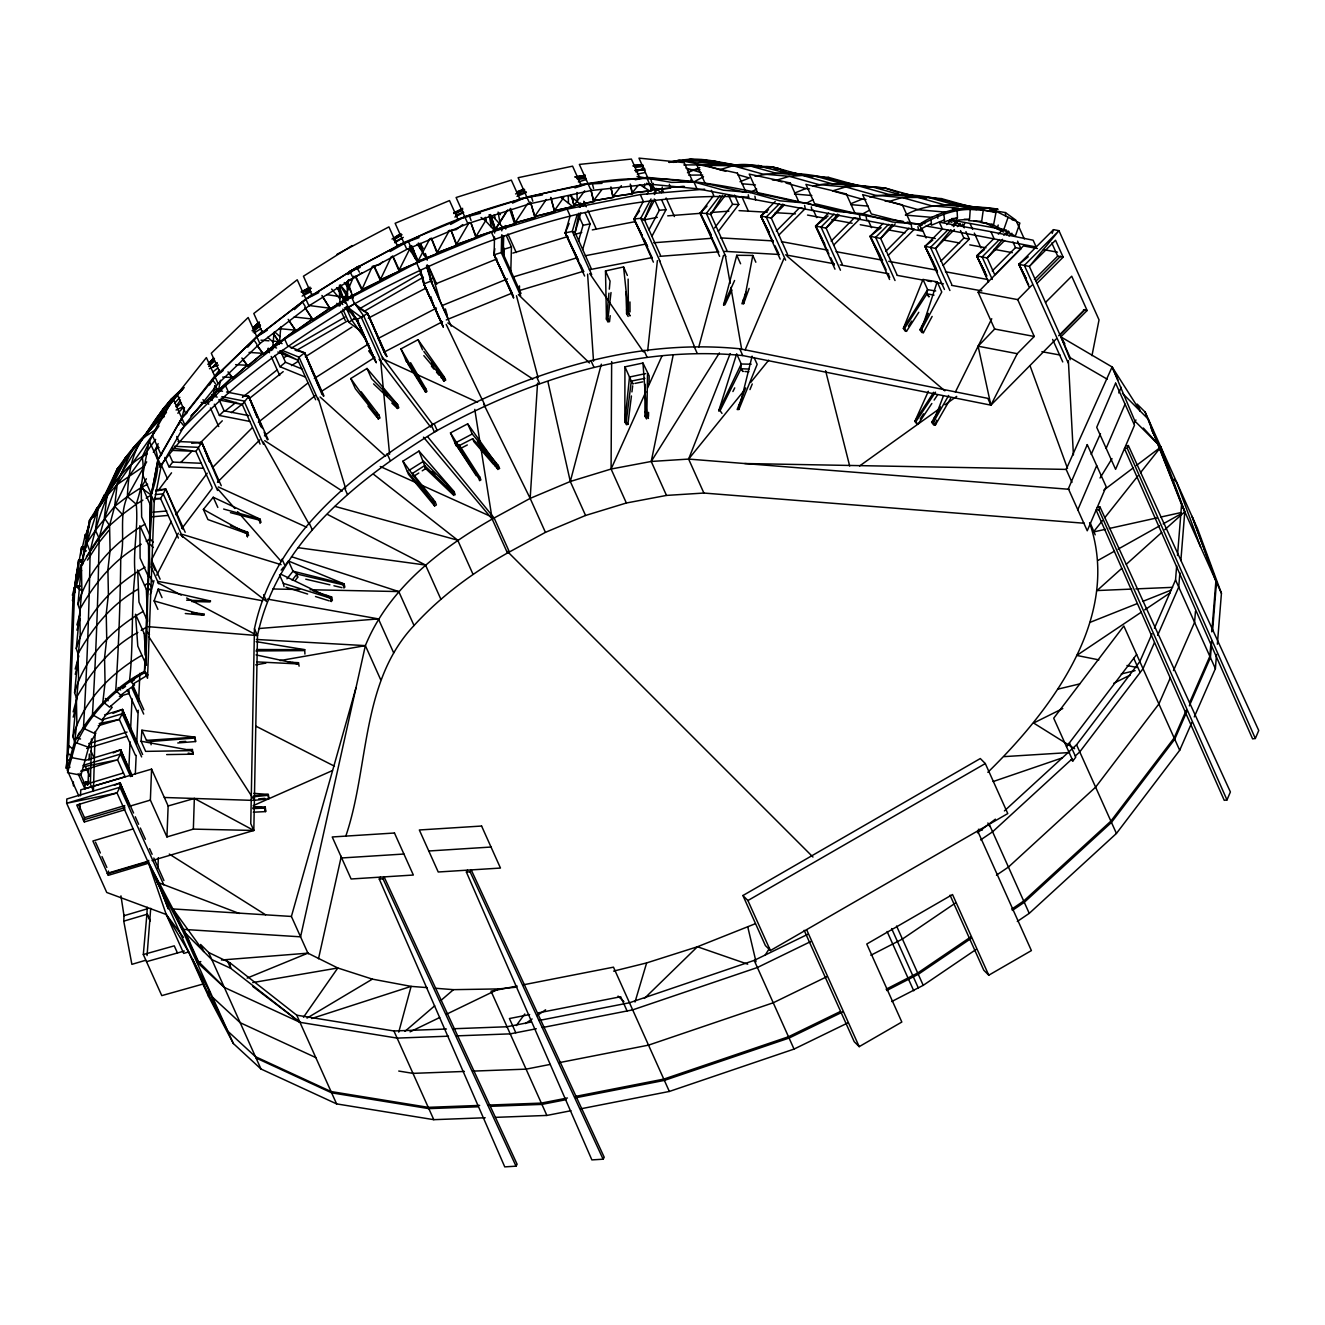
<?xml version="1.0" encoding="UTF-8"?>
<svg xmlns="http://www.w3.org/2000/svg" width="1325" height="1325" viewBox="0 0 1325 1325"><rect width="100%" height="100%" fill="white"/><g stroke="black" fill="none" stroke-linecap="round" stroke-linejoin="round"><path stroke-width="1.5" d="M649.051 384.018L649.184 375.919L642.973 363.033L624.936 366.843L624.837 421.963L626.46 424.712L627.884 424.315L631.429 395.976M1084.38 523.259L703.89 493.049L666.492 495.418L626.361 503.003L611.09 469.033L611.653 361.592M91.475 738.936L90.398 784.201L93.446 790.992L95.135 731.615M646.567 418.965L644.944 416.216L644.944 384.233M646.6 417.458L646.65 414.41L645.027 411.661L648.455 418.435L646.815 415.686L642.973 363.033M647.527 373.186L646.815 415.686L644.944 416.216M648.505 416.398L648.571 412.357M80.494 795.745L80.759 789.866L151.58 769.129L150.371 800.101L166.933 836.936L193.351 829.119L253.82 830.46L257.497 635.569C277.124 541.61 359.489 477.812 437.167 430.426L434.12 423.636C356.442 471.021 274.076 534.82 254.45 628.779L250.773 823.67L253.82 830.46L152.06 860.571M513.487 297.943L494.092 254.781L494.523 236.976M494.623 233.034L494.722 229.076M501.711 234.807L501.264 252.595L520.659 295.757M501.794 230.848L501.893 226.89M503.682 236.032L503.235 253.953L521.023 293.521M504.063 257.116L504.262 249.15L502.572 245.39M510.837 270.863L511.433 246.963L506.365 235.684M519.4 289.91L519.499 285.918M193.351 829.119L194.344 798.462L168.142 805.964L166.933 836.936M67.36 765.85L67.227 770.123L78.904 796.143M85.131 760.517L120.641 749.817L120.492 754.091L117.561 759.788L125.163 776.698L84.899 788.822L85.048 784.549L79.98 773.27M124.716 807.008L124.616 809.857L84.353 821.964L84.485 817.691L78.572 804.54M148.682 860.356L148.582 863.204L108.319 875.328L108.468 871.055M104.625 714.821L122.38 709.471L122.231 713.744L119.316 719.425L98.216 725.785M183.463 937.421L166.238 914.498L106.745 892.47L66.664 803.281L66.813 799.008L120.078 782.976L119.929 787.249L117.014 792.93L76.751 805.053L84.353 821.964M129.072 690.656L128.972 693.505L119.382 696.387M70.672 759.44L66.863 760.533L72.941 600.44L78.755 563.655M80.692 590.188L74.829 585.6L68.751 745.727L66.25 768.235L70.059 767.142M144.938 659.171L144.475 671.477L147.522 678.267L154.23 501.893L161.137 466.085L184.854 424.894L218.112 383.654L259.882 343.572L308.94 305.876L362.089 272.735M145.087 655.063L151.166 495.103L158.089 459.278L181.807 418.104L219.47 369.99M1089.581 522.746C1122.159 616.87 1051.553 709.935 987.837 772.326M79.864 809.426L80.129 803.563M87.963 784.731L88.709 768.351M89.073 760.169L89.355 754.024M128.856 768.368L130.065 741.718M130.529 731.483L132.02 698.673M145.7 960.261L131.887 964.352L123.755 921.157L124.037 915.012M135.332 773.767L136.177 755.316M136.723 743.01L138.214 710.217M138.578 702.018L139.887 673.315M147.241 907.261L146.959 913.323L150.172 920.444M147.058 955.557L150.719 908.337M157.923 868.405L158.321 857.673M485.198 1117.753L433.788 1119.675L336.6 1103.891L260.992 1069.01L233.366 1043.537L208.538 996.4L208.737 992.276M151.083 744.783L151.249 741.453L146.479 740.393L141.891 730.207L194.99 737.147L195.587 741.553L177.765 742.961M739.135 404.705L738.886 409.442L737.164 409.558L745.677 387.894M720.088 410.684L741.006 368.764L741.255 364.011L736.667 353.825L718.779 410.767L720.088 410.684L721.993 413.4M474.764 409.375L492.188 519.069L507.458 553.022L545.42 532.352L530.166 498.382L537.553 383.091M166.652 754.588L192.953 754.173L192.175 750.629L187.421 749.569L192.407 749.486L192.175 750.629L145.651 751.374L141.096 741.222L141.891 730.207M956.517 218.145L956.368 220.198L969.536 219.304L970.248 209.466L983.233 210.228L996.003 212.414L996.35 211.42L1019.886 223.113L1015.364 236.016L991.812 224.322M66.25 768.235L66.912 760.517M1154.439 628.199L1175.54 579.969L1176.683 565.709M1177.494 555.523L1181.585 504.61L1145.131 412.075L1137.115 404.075L1140.328 411.197L1112.106 366.959L1060.828 336.865M1179.879 572.831L1178.737 587.091L1157.636 635.321M1180.857 560.608L1184.782 511.732L1160.832 447.038L1143.326 428.008M1195.465 611.305L1194.587 622.352L1173.486 670.582M1210.984 642.062L1209.841 656.306L1189.568 702.697M1211.812 631.876L1215.903 580.963L1191.953 516.27M1211.746 641.317L1210.437 657.614L1189.337 705.861M1212.557 631.147L1216.483 582.271L1192.533 517.578M1194.289 716.891L1215.389 668.645L1216.532 654.401M1217.36 644.215L1221.435 593.302L1197.502 528.609L1145.131 412.075M272.553 349.933L274.01 332.476L273.53 333.486M279.343 344.368L280.801 326.911L280.32 327.921M158.155 443.66L155.522 449.142C160.838 464.181 155.837 480.495 151.166 495.103C153.402 518.274 147.754 541.064 149.99 564.218C145.916 599.861 148.549 635.834 144.475 671.477C114.348 687.112 90.696 712.171 74.68 741.884L76.867 722.804L76.37 697.795L74.597 692.66L80.212 634.625L79.715 609.599L77.943 604.465L81.388 565.51L89.537 520.278L102.936 498.912L119.863 475.841L143.001 437.946L182.784 388.589M74.68 741.884L72.925 736.75L78.539 678.715L78.042 653.705L76.27 648.571L81.885 590.536L81.388 565.51L86.804 543.084L98.116 507.856L104.41 494.606M479.65 1105.414L428.24 1107.336L331.068 1091.552L255.443 1056.671L227.817 1031.198L203.007 984.044L161.782 995.622L143.315 954.547L146.942 913.852L150.139 920.974M73.72 597.79L78.589 560.309L82.978 563.854M74.001 596.167L76.535 572.996L79.467 575.315M608.937 293.173L606.469 319.292L608.076 322.157M609.318 289.148L610.063 281.115L605.492 270.929L623.562 266.954L627.354 275.418M73.653 597.807L74.117 587.787M644.381 187.57L644.778 183.844M652.678 186.974L653.076 183.231M662.252 187.057L661.672 192.655L646.699 183.181M647.66 350.893L657.382 260.611M184.241 387.579C164.681 406.377 153.965 432.712 142.206 456.794C144.955 472.727 141.113 489.024 136.243 504.196C138.479 527.35 132.831 550.14 135.067 573.294C130.976 608.953 133.626 644.911 129.535 680.553M83.442 728.071C86.92 669.34 89.106 610.543 90.133 551.697C97.089 518.92 109.428 487.716 125.13 458.168C137.204 441.44 152.59 427.594 166.453 412.439M92.452 714.606C95.93 655.875 98.116 597.078 99.143 538.232C106.812 506.796 119.167 476.586 133.378 447.585C144.458 438.045 152.491 424.961 164.383 416.547M102.87 701.886L105.056 682.806L104.559 657.78L106.729 638.716L106.232 613.69L108.402 594.627L107.905 569.601L110.074 550.521L109.578 525.512L114.662 506.365L117.163 484.569L159.017 425.971M115.722 690.789C118.703 646.766 120.26 602.66 120.741 558.521C125.444 537.917 118.604 516.352 127.366 496.56C128.392 475.625 130.645 455.734 143.001 437.946L154.942 430.261M513.736 297.694L494.092 254.781L494.788 248.62M141.377 440.182L125.13 458.168L98.116 507.856L95.433 530.331L86.804 543.084L83.044 556.252M610.229 315.681L609.5 321.76L607.893 318.894L611.024 292.56M147.191 453.912C119.233 467.096 107.756 497.306 89.537 520.278L86.804 543.084L90.133 551.697L81.388 565.51M84.982 538.016L89.404 522.944M627.884 424.315L626.261 421.549L631.313 381.07L624.936 366.843M631.926 391.918L632.688 385.857M80.61 555.175L85.363 534.339L84.866 538.348M72.941 600.44L74.829 585.617M77.662 570.678L76.784 574.305L81.537 547.424L85.893 551.034M80.759 553.519L81.537 547.424M66.863 760.533L68.751 745.727L73.14 749.221M78.589 560.309L74.73 587.174L76.188 574.901M968.89 219.354L968.707 220.662L981.692 221.424L983.233 210.228M928.461 313.346L922.084 325.635L921.455 329.809L923.392 332.658L932.121 316.443M923.012 279.459L903.368 328.385L904.544 328.484L926.953 293.852L927.599 289.645L923.012 279.459L937.206 281.827L941.76 291.98L921.455 329.809L923.409 332.658L921.852 332.542L919.898 329.693L922.084 325.635M214.749 386.138L212.116 400.465L208.986 398.361M218.459 391.024L220.43 380.275M731.913 289.943L724.874 304.849L723.582 304.932L736.766 255.278L752.799 255.443L743.64 303.673L741.917 303.773L745.958 292.212M981.063 221.374L980.864 222.451L993.617 224.637L996.003 212.414M1091.966 355.663L1099.038 319.872L1058.957 230.683L1053.508 229.656L1018.875 264.337L1029.012 286.846M578.975 213.11L575.083 232.587L591.232 268.544M580.151 207.263L580.93 203.354M666.492 495.418L651.221 461.464L673.199 354.984M195.587 741.553L194.99 737.147L146.479 740.393M188.2 753.097L192.953 754.157L192.407 749.486M345.775 836.224C369.36 766.943 360.599 682.027 414.029 625.516C441.275 595.588 474.184 571.655 509.38 551.929L494.109 517.959C441.341 548.053 389.037 587.737 365.369 645.623L300.56 936.825L182.022 929.305L157.211 882.168M318.513 958.737L341.303 856.314M76.784 574.305L77.612 570.694M940.369 406.858L934.456 417.491L933.264 422.393L935.301 425.126L950.737 398.179M934.456 417.491L931.69 422.294L933.727 425.027L935.301 425.126L936.51 420.207M253.025 807.422L265.232 806.875L265.547 811.612L253.34 812.208M254.334 800.3L268.677 798.876L268.296 794.437L253.853 793.344M268.677 798.876L268.296 794.437L253.969 795.729M752.103 356.143L738.886 409.442L757.155 364.325L754.107 357.551M184.49 407.62L181.807 418.104L178.411 425.143M150.305 594.511L153.932 580.648M626.361 503.003L585.567 515.458L570.297 481.488L601.318 364.16M398.742 1032.125L411.114 986.38L427.246 987.622M698.722 347.15L723.516 255.344M72.345 595.223L75.972 582.089M76.486 580.201L80.61 565.195L81.653 565.378M72.395 600.49L74.978 591.099M76.9 624.936L79.997 613.674M76.933 630.203L80.03 618.941M75.21 669.042L78.838 655.892M75.26 674.293L77.33 666.79M73.157 711.873L77.297 696.867M73.206 717.14L76.303 705.877M68.006 765.502L75.243 739.234M89.222 745.163L80.958 775.191L67.542 772.657L75.807 742.613L88.146 747.134L95.864 733.122L94.87 732.758M77.943 604.465C87.765 570.114 114.497 541.958 145.038 524.153M76.27 648.571C86.274 613.541 113.784 585.12 145.021 567.249M74.597 692.66C84.601 657.631 112.112 629.209 143.348 611.338M72.925 736.75C82.928 701.72 110.439 673.299 141.676 655.428M308.195 953.801L291.401 916.453L355.961 687.874M86.97 532.667L90.961 518.655M85.463 538.348L89.471 524.336M584.623 276.031L565.228 232.869L570.148 215.909L567.083 209.118L491.426 232.173L416.613 262.996L345.196 300.576L348.243 307.367C469.414 239.378 607.347 190.187 747.913 197.143M577.187 214.468L572.284 231.444L591.679 274.606M579.373 206.932L580.466 203.172M580.797 212.878L575.083 232.587L572.284 231.444L565.228 232.869L583.364 272.006M578.478 241.067L583.05 225.3L578.826 215.892M582.685 249.514L590.105 223.875L585.037 212.596M340.773 284.991L339.034 290.871L336.6 287.624M348.458 279.89L346.736 285.769L344.301 282.523M635.006 1002.048L646.633 962.927L697.43 946.762L755.118 923.807M937.206 281.827L921.455 329.809L919.898 329.693M157.907 609.384L154.114 600.921L158.188 589.128L210.476 601.003L210.046 601.931L191.612 601.517M777.493 169.136L777.841 168.159L782.876 170.66M964.898 222.583L963.59 226.277L951.83 220.43M996.93 228.728L998.222 225.035M1003.588 230.169L1008.11 217.267M1052.149 233.465L1053.508 229.656M749.138 288.436L743.64 303.673L743.408 299.698M943.466 395.811L933.264 422.393L935.334 425.126M703.89 493.049L688.619 459.079L730.207 353.593M749.967 389.6L752.252 383.952M92.932 517.247L96.824 507.889M652.264 200.29L644.314 219.387L660.463 255.327M654.649 194.56L657.034 188.829M108.584 489.554L110.919 483.989M112.476 480.279L117.13 469.133L125.13 458.168L132.235 451.444M578.495 260.594L565.228 232.869L569.154 223.445M353.841 276.147L343.705 300.079L338.306 289.446M745.163 349.866L783.903 258.64M1077.805 509.777L1096.702 465.638M1106.16 448.33L1125.057 404.191M1098.856 509.661L1096.123 510.042L1224.25 800.333L1226.983 799.936L1098.856 509.661L1099.998 506.995L1097.266 507.376M1127.211 448.214L1124.478 448.595L1252.605 738.886L1255.338 738.489L1127.211 448.214L1128.353 445.548L1125.621 445.929M1226.983 799.936L1230.395 791.969L1099.998 506.995M1255.338 738.489L1258.75 730.522L1128.353 445.548M1152.005 633.764L1139.831 661.589L1076.562 744.783L1004.416 810.9M1154.39 642.741L1143.028 668.711L1079.759 751.888L1075.254 756.028M1170.24 678.003L1158.878 703.989L1095.609 787.166L1008.441 867.063L996.466 875.179M1186.322 710.117L1174.149 737.942L1110.88 821.119L1023.695 901.017L1011.737 909.149M1186.902 711.426L1174.728 739.251L1111.46 822.428L1024.291 902.325L1012.317 910.457M1017.285 921.488L1029.243 913.356L1116.428 833.458L1179.697 750.281L1191.871 722.456M423.487 437.151L492.188 519.069L530.166 498.382L570.297 481.488L611.09 469.033L645.871 391.786M647.561 388.026L661.97 355.994M928.345 391.289L914.896 421.317L916.933 424.05L918.109 424.116L931.839 403.496M1071.958 482.366L1066.145 469.398L1112.106 366.959L1117.936 379.927M1091.171 454.392L1100.479 433.656M1118.764 392.929L1121.265 387.331M372.457 266.159L361.791 289.86L355.729 277.322M723.582 304.932L734.58 280.502M102.936 498.912L117.13 469.133L122.297 463.336M391.372 256.57L380.192 280.022L374.379 267.352M288.436 662.169L298.489 662.682L297.893 663.908L257 661.904M304.916 654.07L304.733 649.681L256.139 641.631M718.779 410.767L741.255 364.011L751.192 364.209M955.391 392.018L991.762 318.712M732.907 391.538L734.729 387.877M409.64 249.166L398.875 270.548L392.531 255.957M1056.058 339.084L990.885 405.152L987.837 398.361L739.698 348.773C631.892 338.123 524.601 373.219 431.354 425.242L434.418 432.033C527.648 380.01 634.94 344.914 742.745 355.564L990.885 405.152L1017.252 353.692L1034.262 336.467L1017.699 299.616L978.115 292.196L1023.413 245.92L1037.425 248.504M151.58 559.763L171.322 521.404M156.748 575.183L178.362 533.163M429.929 238.633L417.822 261.489L411.744 246.781M653.391 262.135L633.996 218.956L643.337 201.35L640.29 194.56L567.083 209.118M647.08 194.295L648.952 190.767M651.006 198.965L640.72 218.343L660.115 261.505M653.805 193.682L656.604 188.398M654.683 199.843L644.314 219.387L640.72 218.343L633.996 218.956L652.314 258.077M648.968 229.821L659.337 210.278L654.268 198.998M651.917 236.297L666.044 209.665L661.821 200.257M105.685 494.606L111.018 484.619M146.694 461.845L127.366 496.56L114.662 506.365L95.433 530.331L99.143 538.232L90.133 551.697M155.853 489.985L165.791 489.14L160.59 498.515L178.378 538.066M86.473 556.632L98.381 537.917L108.816 525.197M87.483 560.144L98.431 543.184L108.849 530.464M77.744 735.789L79.682 732.294M76.833 742.812C91.028 712.154 116.004 688.056 145.584 672.222L147.953 674.938L133.013 684.015L130.662 681.298M449.49 230.318L436.968 252.86L431.188 238.036M150.901 428.058C158.222 414.212 167.894 401.442 179.72 391.123M948.683 395.446L933.264 422.393L931.69 422.294M469.199 222.468L456.297 244.661L451.494 231.593M516.021 1166.166L382.991 878.773L384.101 876.885L517.131 1164.278L516.021 1166.166L504.759 1166.878L379.248 879.022L380.358 877.133M603.123 1159.193L470.11 871.8L471.22 869.912L604.233 1157.305L603.123 1159.193L591.878 1159.905L466.367 872.032L467.477 870.144M92.916 517.363L103.946 500.204M146.379 478.772L141.063 487.633L127.366 496.56L136.243 504.196L142.885 500.154M485.96 220.116L475.774 236.927L471.22 223.776M1100.048 477.994L1112.006 458.649M1133.769 423.503L1135.939 419.992M722.622 195.305L710.747 214.435L726.895 250.392M908.47 326.198L911.633 321.13M611.09 469.033L651.221 461.464L719.409 352.914M494.54 230.434L507.044 210.609M765.105 955.259L769.51 948.236M79.715 609.599C94.555 583.132 114.298 559.117 141.212 544.244M78.042 653.705C92.634 627.851 111.648 604.134 137.866 589.343M76.37 697.795C91.193 671.311 110.952 647.296 137.85 632.423M507.856 209.847L495.351 229.656L490.449 214.518M98.116 507.856C115.639 485.712 122.496 455.899 144.094 437.184C157.261 423.47 163.439 403.86 179.007 392.531M935.698 290.987L927.599 289.645L903.368 328.385L905.306 331.25L906.482 331.333L918.805 312.286M933.661 392.283L914.896 421.317L918.109 424.116M920.246 418.932L923.558 413.814M527.747 203.421L514.994 222.865L510.953 209.549M916.088 421.383L935.516 392.167M934.125 400.067L937.553 394.9M144.375 435.842L156.748 417.657L159.861 414.99M175.927 406.725L180.432 400.117M209.499 385.012L215.064 376.863L262.582 330.935M546.314 199.479L534.654 216.571L530.878 203.189M642.112 235.585L633.996 218.956L639.528 210.957M153.319 452.305L158.155 446.028M144.475 435.975L163.803 408.199L168.358 404.34M303.491 1017.219L337.809 967.995L372.375 979.125L411.114 986.38L311.657 1018.528M563.771 197.392L554.314 210.791L550.803 197.342M161.633 454.309L158.089 459.278L161.137 466.085M210.675 362.619L212.994 359.456L209.052 363.895L212.994 359.456M584.706 190.8L573.94 205.524L572.069 197.806M516.286 1025.583L524.799 1013.989M158.222 490.482L171.538 472.826M175.877 514.779L207.213 473.24M181.989 528.377L212.116 488.428M601.914 189.608L593.467 200.787L590.884 189.177M719.608 256.371L700.196 213.209L713.728 195.454L711.442 190.369M719.906 195.669L706.391 213.424L700.196 213.209L718.697 252.313M725.173 195.487L710.747 214.435L706.391 213.424L725.785 256.586M714.572 227.983L732.609 204.298L738.787 204.514L734.563 195.123M718.349 231.345L738.787 204.514M1066.509 746.671L1136.635 654.484M1070.882 760.037L1072.902 760.914L1075.784 757.122L1069.391 742.878M159.364 467.228C210.377 398.245 281.596 347.349 354.553 303.74L367.588 313.329L386.999 356.508M292.196 580.184L296.933 574.023L343.258 584.855L344.136 583.944L288.436 561.005L286.018 564.053M295.293 580.383L297.661 577.303L296.933 574.023L293.024 571.191L288.436 561.005M155.638 439.387L129.8 475.128L114.662 506.365L122.43 514.431L136.243 504.196M164.797 457.456L169.02 466.847L172.714 462.077L201.135 463.27M221.258 485.712L201.864 442.533L195.918 451.378L212.083 487.335M128.508 454.939L145.187 436.223M621.375 185.682L612.879 196.58L610.908 186.891M1102.334 520.758L1093.44 531.971L1105.348 529.338M1104.884 517.562L1137.943 475.89M1140.494 472.677L1160.832 447.038L1134.929 421.135L1112.106 366.959M281.182 570.148L283.6 567.1M286.962 578.793L293.024 571.191L344.136 583.944L344.881 587.207M638.236 185.351L632.141 192.937L630.7 185.152M166.718 406.477L169.153 403.446M651.221 461.464L688.619 459.079L744.153 390.494M750.612 382.511L768.699 360.185M247.444 536.724L246.566 533.445L207.926 519.566L203.371 509.413L213.259 497.256L260.114 519.152L260.992 522.447M99.143 538.232L109.578 525.512L122.43 514.431M653.639 186.891L651.204 189.839L650.227 183.993M782.86 204.083L771.283 218.078L760.782 215.958L775.208 201.499M837.665 214.153L826.088 228.148L815.587 226.012L828.572 213.01M892.238 224.438L880.661 238.434L870.161 236.314L883.146 223.312M950.986 229.772L935.549 248.421L925.049 246.301L942.357 228.96L1036.2 246.997L1033.136 240.206L990.951 231.709L939.309 222.169L942.373 228.96L926.109 225.995M953.553 226.658L957.412 221.987M1002.628 239.312L987.191 257.977L976.691 255.841L993.998 238.5L990.951 231.709M1006.487 234.641L1009.054 231.527M208.24 364.325L213.623 358.114M247.692 347.167L256.835 336.782L312.418 294.133M208.24 364.077L213.623 357.982M209.267 364.69L214.484 358.793M216.869 362.537L212.878 367.075L209.499 368.731M174.486 403.38L179.836 397.334M208.439 364.607L213.921 358.727M190.982 416.083L203.901 402.369L191.38 415.603M230.434 525.76L247.725 532.219L246.566 533.445L247.427 536.724M260.114 523.358L259.236 520.079L260.114 519.152L223.61 509.048M176.805 407.206L181.045 402.734M331.664 596.979L330.505 598.204L331.233 601.484L332.409 600.242L331.664 596.979L313.048 590.917M711.243 235.353L700.196 213.209L707.086 206.038M990.885 405.152L978.115 346.206L994.661 329.031L1034.262 336.467M177.815 413.234L183.512 407.338M1036.133 280.933L1060.58 256.189M1017.699 299.616L1031.86 285.256M1058.675 335.738L1084.562 309.537M1060.331 334.745L1084.778 310.017M187.338 412.522L181.807 418.104L161.087 454.74L152.425 435.461L173.144 398.825L184.854 424.894M180.796 462.408L192.241 450.931M199.396 443.759L222.285 420.82M212.812 467.261L252.23 427.743M217.449 482.3L259.799 439.867M779.216 203.984L766.231 217.002L785.626 260.164M784.367 204.978L771.283 218.078L787.431 254.036M776.334 231.047L799.588 207.743L803.232 208.439M778.885 235.005L805.053 208.787M834.021 214.054L821.036 227.055L840.447 270.217M839.172 215.048L826.088 228.148L842.236 264.106M831.139 241.117L854.393 217.813L859.859 218.84L833.69 245.059M888.611 224.339L875.626 237.357L895.021 280.519M895.203 223.875L880.661 238.434L896.826 274.391M885.713 251.402L908.983 228.099M888.263 255.361L914.432 229.142L910.805 228.447M946.696 224.621L951.019 220.281M947.822 230.003L930.514 247.344L949.909 290.506M952.145 225.664L956.484 221.325M954.447 229.49L935.549 248.421L951.714 284.378M957.362 226.575L960.261 223.66M940.601 261.389L963.871 238.086L969.32 239.129L943.152 265.348M998.338 234.161L1002.661 229.838M999.464 239.543L982.14 256.884L992.276 279.409M1003.787 235.204L1008.11 230.865M1004.632 240.504L987.191 257.977L994.793 274.888L1020.962 248.669L1017.583 241.15M1009.004 236.132L1011.903 233.217M992.243 270.929L1015.513 247.626L1020.962 248.669M1034.428 279.426L1057.698 256.123L1063.147 257.166L1036.978 283.368M1045.541 302.415L1071.71 276.196L1087.129 310.514L1060.961 336.732L1070.153 359.704M204.149 403.413L217.78 389.815L215.246 386.784M204.58 402.933L217.78 389.815M213.689 389.732L218.691 389.616L205.027 403.197L201.085 402.419M180.349 430.459L225.515 385.608L284.676 339.117L351.489 296.949L354.553 303.74M214.335 404.191L219.403 415.47L224.091 410.8L248.852 415.669M268.13 439.519L248.719 396.357L242.276 404.539L260.064 444.107M218.691 389.616L205.458 402.717L202.94 399.67M644.447 998.404L697.43 946.762L747.714 964.169M253.588 328.6L259.468 322.919M217.946 390.892L232.239 377.443L228.546 372.822M208.704 366.495L214.667 360.93M174.022 397.417L182.618 389.401M977.419 832.796L995.406 819.165M1072.24 758.778L992.591 831.802L980.616 839.918M294.382 309.603L305.893 299.069L357.319 267.004M260.263 324.94L253.539 327.54L259.336 322.257M253.108 327.706L259.12 322.257M253.025 327.805L258.938 322.472M1121.695 568.425L1097.083 590.553L1131.782 589.078M1126.316 564.284L1161.71 532.468M1164.774 529.718L1184.782 511.732L1164.344 460.322M232.339 378.536L247.295 365.269L242.442 359.025M382.61 261.952L379.612 264.602L373.65 265.994M217.35 363.166L212.878 367.075L218.393 365.087M253.075 331.995L260.478 325.569M89.537 520.278L93.711 516.667M404.953 1031.363L434.699 1005.808M440.96 1000.425L453.481 989.659L498.862 988.914L516.783 987.125M247.295 366.396L262.863 353.328L256.951 345.394M780.177 259.12L760.782 215.958L768.583 209.681M834.982 269.19L815.587 226.012L828.075 215.975M889.572 279.476L870.161 236.314L881.092 227.519M944.443 289.463L925.049 246.301L932.85 240.024M988.5 282.126L976.691 255.841L984.492 249.564M1028.664 284.825L1018.875 264.337L1028.25 256.802M213.093 371.762L217.714 368.052M262.781 354.471L278.962 341.618L273.165 333.585M274.921 355.431L279.989 366.71L285.538 362.288L301.934 368.979M323.979 395.96L304.584 352.798L299.019 357.203L297.877 360.201L315.648 399.752M231.428 412.671L242.757 403.694M249.232 398.577L283.202 371.646M258.325 422.294L307.731 383.157M264.437 435.875L315.433 395.463M225.018 411.098L236.082 402.353M242.409 397.351L277.173 369.857M253.539 327.54L258.309 323.797M223.08 370.569L215.064 376.863L185.815 413.599L177.153 394.32L206.385 357.584L218.112 383.654M462.756 224.587L456.214 229.622L448.347 230.865M1103.808 490.118L1133.14 467.957M1136.403 465.506L1160.832 447.038M278.797 342.794L295.525 330.19L289.877 322.041M347.928 274.49L357.551 267.269M122.546 688.602L125.544 686.383M131.523 681.944L134.521 679.742L133.278 678.566M859.577 465.986L938.282 409.574M944.99 404.771L956.716 396.374M295.276 331.382L312.534 319.06L304.849 307.483M176.192 395.678L171.107 399.14L144.094 437.184L163.803 408.199L167.033 406.046M525.379 1023.562L532.12 1018.975M537.172 1015.546L545.602 1009.816M955.424 903.054L902.424 939.044L870.856 955.259M970.695 937.007L917.695 972.997L886.11 989.228M971.275 938.315L918.275 974.306L886.69 990.537M891.659 1001.567L923.227 985.336L976.243 949.346M312.203 320.269L329.958 308.228L322.488 296.502M393.956 238.334L400.763 233.747M1141.338 612.15L1076.761 655.444L1098.839 659.867M1144.734 609.864L1170.24 592.772M303.392 294.481L310.033 290.109M390.179 251.518C450.55 216.074 519.731 197.359 588.018 183.695C694.416 163.19 798.478 209.317 903.103 221.292M252.048 330.72L260.296 325.37M394.883 242.806L403.297 237.374M412.555 473.389L424.629 465.605L418.998 451.063L402.883 461.216L408.514 474.367L434.6 505.902L436.389 504.941L435.296 501.96L412.555 473.389L413.615 476.371L418.783 473.042M422.228 470.822L425.673 468.586L453.895 495.467L452.802 492.486L424.629 465.605L425.673 468.586L424.629 465.605M329.544 309.454L347.779 297.744L341.552 287.575M342.827 309.106L348.74 322.257L355.001 318.232L358.297 320.65M346.653 306.555L361.344 317.354L367.588 313.329L386.602 356.558M254.201 332.989L260.992 328.666M291.5 365.601L298.423 361.195M305.33 356.789L352.003 327.06M314.323 378.453L368.814 343.738M322.124 390.958L374.909 357.319M393.475 240.107L401.806 234.823M352.086 245.589L303.442 276.213L312.104 295.492L359.025 265.961M143.398 466.599L117.163 484.569L106.928 495.798L104.344 517.942L109.578 525.512M409.061 470.358L423.586 461.249L454.144 491.774L455.22 494.755M392.001 239.063L400.68 233.631M267.368 330.207L256.835 336.782L219.95 372.54L211.288 353.262L248.173 317.503L259.882 343.572M361.162 391.786L378.867 414.924L380.01 417.971L378.254 418.932L377.095 415.868L355.332 388.672L350.777 378.519L367.008 368.466L397.666 404.688L398.808 407.752L397.483 408.464L391.803 403.082M479.733 476.95L478.457 477.745L479.633 480.677L480.909 479.882L479.733 476.95L459.576 445.432L455.055 443.097L450.483 432.894L467.675 423.834L499.525 468.437L497.803 469.497L496.627 466.566L472.677 438.691L459.576 445.432L460.752 448.363L459.576 445.432M496.627 466.566L498.332 465.522L472.247 433.987L467.675 423.834M425.706 388.473L424.414 389.252L425.656 392.25L426.948 391.471L425.706 388.473L410.568 362.686M423.851 351.473L445.598 380.06L443.875 381.12L442.633 378.122L444.339 377.078L418.021 339.713L400.928 348.889L406.758 362.073L405.5 359.075L424.414 389.252L400.928 348.889M146.197 498.134L151.166 495.103L154.23 501.893M146.181 541.213L149.493 539.192M144.508 585.302L147.82 583.298M141.179 630.418L146.147 627.388M132.964 678.748L144.657 671.659M117.13 469.133L120.376 467.162M307.019 1018.097L372.375 979.125M301.918 292.146L308.609 288.171M635.851 171.952L644.033 167.944M291.185 348.193L344.898 317.205M359.224 308.94L420.091 273.811L422.311 276.031M283.782 357.717L287.359 355.663M296.303 350.496L348.227 320.534M364.342 311.243L423.42 277.14M742.911 895.534L980.301 758.546L985.303 763.548L1007.778 813.567L770.388 950.555L765.386 945.553L742.911 895.534L747.896 900.536L770.388 950.555M747.896 900.536L985.303 763.548M804.159 930.316L854.194 1041.649L859.196 1046.651L901.828 1022.039L866.765 944.029L952.526 894.541L988.765 975.2L1031.397 950.588L977.635 830.957M456.197 212.629L459.659 210.658M394.469 238.831L401.674 234.773M1098.276 560.26L1114.491 551.167M1118.101 549.13L1159.557 525.892M1163.151 523.872L1181.188 513.752M576.69 178.56L584.888 174.999M378.867 414.924L377.095 415.868L378.238 418.932M373.584 383.886L396.324 405.417L397.666 404.688L371.58 378.652L367.008 368.466M637.043 176.44L671.477 182.386L693.886 181.939L703.525 176.722M690.656 180.001L693.886 181.939L723.417 190.204L750.248 192.539L756.691 189.061M750.248 192.539L779.779 200.804L806.627 203.139L813.053 199.661M806.627 203.139L836.141 211.404L862.989 213.739L869.415 210.261M987.688 211.205L997.791 209.218C970.612 204.083 942.572 209.102 919.351 224.339L892.503 222.004L862.989 213.739M919.153 224.902L924.817 221.838M919.533 225.681C935.069 217.002 952.112 209.3 970.248 209.466M435.296 501.96L433.54 502.904L407.454 471.369M452.802 492.486L454.144 491.774L418.998 451.063M450.566 224.422L464.777 216.787L520.013 199.396L511.334 180.117L456.098 197.508L467.824 223.594L529.851 203.768L591.082 190.502L649.664 184.175L696.95 188.73L922.399 231.13L919.351 224.339L907.161 222.053M348.757 280.353L406.841 249.365L467.824 223.594M472.247 433.987L455.055 443.097L476.288 475.725M337.03 254.284L388.921 226.89L397.583 246.168L349.287 271.675L403.794 242.574L458.168 219.851L449.506 200.572L395.132 223.296L406.841 249.365M301.073 291.931L310.133 287.144M454.873 217.068L463.651 212.464M147.638 484.205L141.063 487.633L151.166 495.103M368.3 318.166L426.368 287.889M377.84 338.637L436.472 308.062M383.935 352.218L442.583 321.644M302.564 292.808L311.325 288.27M394.535 241.912L401.541 238.285M455.436 213.64L462.773 209.847M363.447 289.893L343.705 300.079L362.735 290.225L355.531 276.08M346.67 308.841L351.738 320.12L355.133 318.364M383.107 359.158L363.712 315.996L356.922 319.491L357.253 321.528L373.418 357.485L368.648 350.81M462.408 447.502L467.328 444.968M453.63 212.928L462.657 208.34M302.133 296.121L311.11 291.55M318.778 292.659L305.893 299.069L262.466 332.774L253.804 313.495L297.231 279.79L308.94 305.876M1062.783 708.544L1033.599 723.019L1074.625 748.691M1113.845 683.203L1130.258 675.054M381.815 280.105L361.791 289.86L381.103 280.403L374.147 266.126M687.443 172.78L699.749 167.513M539.142 1020.465L629.474 1002.76L754.19 960.393L807.604 934.39M810.801 941.512L757.387 967.515L632.671 1009.882L542.339 1027.571M826.651 976.79L773.237 1002.777L648.521 1045.143L559.465 1062.6M840.067 1011.637L788.491 1036.746L663.792 1079.113L575.464 1096.421M842.501 1012.052L789.087 1038.055L664.372 1080.405L576.044 1097.713M581.013 1108.76L669.34 1091.452L794.039 1049.085L847.453 1023.082M410.071 1031.844L439.668 1017.534M447.072 1013.956L498.862 988.914M176.093 410.021L183.181 406.692M210.079 991.912L207.727 993.021L192.456 959.052M156.748 417.657L160.491 415.901M400.448 270.697L380.192 280.022L399.736 270.979L393.078 256.57M453.73 213.54L461.001 210.211M396.523 245.887L419.114 237.622M155.522 449.142L159.116 447.535M253.174 805.666L332.459 770.57M419.346 261.688L398.875 270.548L418.617 261.969L411.446 245.605L413.913 250.806M512.46 203.106L526.803 196.978L581.244 185.434L572.582 166.155L518.125 177.699L529.851 203.768M351.142 271.244L360.234 267.402M545.42 532.352L585.567 515.458M516.998 196.382L526.389 192.456M112.989 713.347L122.38 709.471L142.62 754.505M113.122 752.915L120.641 749.817L132.45 776.102M114.447 785.294L120.078 782.976L133.577 813.003M455.866 215.23L463.386 212.149M515.574 193.947L524.816 190.171M247.129 978.098L307.897 953.155L337.809 967.995L252.711 982.587M438.443 253.108L417.822 261.489L437.714 253.373L431.619 238.699M429.797 279.658L433.341 278.217L427.428 265.066M435.826 283.832L496.908 258.922M442.037 305.595L507.442 278.913M446.277 319.938L511.682 293.272M740.013 181.74L749.354 177.964L737.561 174.652M794.503 193.102L805.733 188.564L809.558 188.895M850.865 203.702L862.095 199.164L865.921 199.495M516.568 191.943L523.839 189.044M1089.879 622.435L1137.132 603.637M1142.812 601.368L1171.168 590.089M673.564 162.428C693.836 155.157 716.129 161.849 736.567 165.112M457.721 244.959L436.968 252.86L456.993 245.208L451.179 230.434M477.132 237.274L456.297 244.661L476.404 237.506L470.888 222.617M516.816 192.158L524.435 189.508M457.456 219.337L480.462 213.242M993.137 781.551L1062.435 757.834M496.643 230.053L475.774 236.927L495.931 230.268L490.697 215.279M574.918 187.902L588.018 183.695L640.058 178.362L631.379 159.083L579.356 164.416L591.082 190.502M578.379 181.972L586.213 179.521M515.425 224.074L496.444 229.854L514.713 224.256L509.744 209.184M504.262 249.15L511.433 246.963M513.355 296.038L494.092 254.781L501.264 252.595L503.235 253.953L502.572 235.403M577.567 179.024L585.236 176.705M516.237 223.329L495.351 229.656L515.508 223.511L510.572 208.423M512.825 253.108L567.994 236.513M573.907 234.74L581.774 232.372M513.206 276.991L577.336 257.696M519.301 290.572L583.447 271.277M102.505 719.674L122.231 713.744L141.626 756.906M88.709 743.623L127.051 732.079M86.638 748.459L126.918 736.352M83.011 765.37L120.492 754.091L130.612 776.616M81.14 770.753L117.561 759.788L83.326 766.811M85.048 784.549L123.391 773.005M84.485 817.691L124.749 805.583M133.163 828.887L92.899 841.011L108.319 875.328M669.059 162.147L679.079 160.308L705.529 165.426L719.839 169.683L733.056 165.741L746.223 164.847L775.738 173.128L828.705 177.418L858.219 185.682C843.346 184.688 827.794 181.624 813.268 186.312M755.018 176.275C784.682 169.964 817.326 173.972 845.93 183.314M772.376 179.952L776.202 180.283L789.418 176.341L802.586 175.447L832.1 183.728L885.067 188.017L914.581 196.282L941.429 198.618L970.943 206.882L976.293 209.632M869.631 196.912C898.847 191.926 930.597 195.106 958.654 204.514M885.1 201.152L888.942 201.499L902.143 197.541L928.312 197.408L957.843 205.69L970.943 206.882M518.207 194.212L526.108 191.86M83.227 819.993L123.954 807.919M107.192 873.357L147.936 861.267M107.408 873.821L146.214 862.31M147.688 908.702L124.003 915.724L120.956 895.866M123.755 921.157L147.439 914.134M129.618 806.229L150.371 800.101M80.924 771.514L88.593 769.278M83.078 783.075L88.891 781.386M684.594 160.789L690.308 159.166L732.858 164.962M626.261 421.549L624.837 421.963L629.507 377.029L645.54 373.617M607.893 318.894L606.469 319.292L605.492 270.929M628.166 316.476L626.559 313.611L628.447 313.081L628.133 279.095M143.315 954.547L174.254 945.851L177.467 952.973M146.512 961.668L184.308 951.052M535.83 217.085L514.994 222.865L535.118 217.25L530.464 202.079M555.44 211.354L534.654 216.571L554.711 211.487L550.902 198.154M613.608 971.109L646.633 962.927M1057.913 689.132L1079.676 683.915M1121.265 673.945L1135.111 670.616M519.152 198.717L542.405 194.957M574.984 206.137L554.314 210.791L574.272 206.253L571.224 194.775M585.021 175.248L577.187 176.904M1109.323 528.46L1156.99 517.893M1160.948 517.015L1180.807 512.609M669.125 162.478L679.079 160.308L733.056 165.741L762.571 174.006L789.418 176.341L818.933 184.622L845.781 186.941L858.948 186.047L888.479 194.328L915.327 196.647L944.841 204.928L971.689 207.247M635.222 179.786L646.617 177.384L649.664 184.175M99.176 723.566L119.316 719.425L135.465 755.382M583.05 225.3L590.105 223.875M768.301 167.629L772.326 166.817L801.857 175.082C778.139 174.105 756.128 160.474 731.913 165.642M637.325 174.105L645.258 172.515M594.445 201.45L573.94 205.524L593.749 201.549L590.9 190.022M631.313 381.07L632.969 383.819L631.313 381.07L644.927 378.354M634.907 383.422L642.691 381.865M824.663 178.212L828.705 177.418M881.026 188.812L885.067 188.017L898.466 192.605M937.388 199.413L941.429 198.618M517.131 986.048L491.028 991.15L546.877 1115.435L570.976 1110.714M523.143 984.856L613.475 967.167L669.34 1091.452M529.636 1014.569L509.413 1018.544L515.806 1032.771M537.735 1012.996L620.696 996.731L627.089 1010.975M531.11 1022.039L507.028 1026.759L453.564 1028.747M536.327 1028.763L510.224 1033.864L456.761 1035.868M550.157 1064.422L526.075 1069.142L472.611 1071.13M567.431 1097.994L541.329 1103.096L487.865 1105.1M566.007 1099.684L541.925 1104.404L490.515 1106.325M155.737 491.095L165.791 489.14L185.185 532.302M592.292 229.904L634.973 221.673M643.089 220.099L657.316 217.35M585.253 255.742L645.673 244.082M589.343 269.72L651.767 257.663M644.861 168.971L635.155 170.66M672.785 162.246L676.678 161.567M680.57 160.872C702.283 157.128 723.947 168.623 746.223 164.847L683.816 164.913M255.692 664.868L265.845 663.096M280.072 660.595L365.369 645.623L380.623 679.576M613.79 197.293L593.467 200.787L613.094 197.375L610.908 187.736M577.783 179.521L585.882 178.163M632.969 193.682L612.879 196.58L632.29 193.748L630.269 184.076M574.868 176.987L582.967 175.91M575.249 176.887L583.149 175.877M651.966 190.634L632.141 192.937L651.287 190.668L650.178 184.854M634.791 167.447L642.907 166.519M82.647 559.597L78.655 560.044L82.995 563.672M85.347 546.761L81.62 547.159L85.943 550.852M679.46 161.087L685.058 160.507M253.721 796.756L268.081 795.315M659.337 210.278L666.044 209.665M580.234 184.407L602.03 183.38M258.657 798.909L264.801 798.362M670.715 188.133L651.204 189.839L670.053 188.15L669.39 184.274M155.24 494.573L163.207 493.894L182.602 537.056M154.661 499.012L160.59 498.515L154.445 498.448M152.988 512.179L166.834 511.003M152.375 516.767L168.192 515.425M640.29 194.56L704.635 189.177M258.723 628.547L378.403 618.891L393.674 652.861M151.249 741.453L194.808 738.025M200.82 961.635L196.713 961.967L224.339 987.44L299.947 1022.32L397.119 1038.104L448.529 1036.183M221.424 960.012L307.897 953.155M667.717 215.843L702.366 213.176M710.531 212.547L728.882 211.139M653.738 242.757L712.419 238.235M659.833 256.338L718.531 251.833M191.661 443.262L201.864 442.533L218.791 482.366M738.572 167.082L751.739 166.188L768.384 167.579M952.294 208.787L976.575 208.77L989.328 210.973L989.676 209.979L994.727 212.48M951.483 218.642L956.849 218.277M179.604 741.752L185.666 741.354M428.77 850.998L491.028 847.039M341.668 857.971L403.91 854.029M466.367 872.032L470.11 871.8M379.248 879.022L382.991 878.773M1004.168 756.625L1069.54 752.534M684.445 186.444L670.036 187.305L683.452 186.527M252.744 808.631L264.95 808.035L265.563 811.596L265.232 806.875M633.102 165.807L643.122 165.36M1135.873 588.896L1172.608 587.339M291.401 916.453L172.879 908.933L203.818 951.598L200.622 944.477L208.621 952.476L229.755 962.662L296.75 1015.198L393.923 1030.983L446.442 1029.012M464.379 1071.445L412.969 1073.366L398.742 1071.047M478.176 1106.789L428.82 1108.628L331.648 1092.843L256.04 1057.979M495.467 1117.356L546.877 1115.435M634.443 165.277L642.691 165.062M643.271 165.824L633.234 166.072L643.354 166.122M634.99 170.18L645.109 170.097M687.824 169.699L699.931 169.633M748.012 165.757L772.326 166.817L785.742 171.405M634.427 165.476L642.642 165.393M688.619 175.132L702.714 175.016M255.924 650.956L304.303 650.608M256.57 649.515L304.733 649.681M705.529 165.426L733.056 165.741M744.733 463.535L1066.145 469.398M272.867 588.979L299.698 589.526M310.017 589.741L398.775 591.563L414.029 625.516M747.052 165.31L759.225 165.608M748.476 166.089L754.438 166.271M766.363 166.635L772.326 166.817M164.333 797.484L252.379 800.366M186.626 600.159L210.476 601.003M742.928 371.48L741.006 368.764L748.956 369.046M744.932 371.547L748.907 371.696M222.666 377.095L232.239 377.443L218.393 390.411L214.716 385.774M178.047 441.54L201.864 442.533L209.532 461.713M174.337 446.326L198.154 447.32L217.548 490.482M171.554 450.368L195.918 451.378L172.233 448.132M169.02 466.847L203.52 468.288M235.618 364.673L247.295 365.269L232.803 378.072L227.999 371.812M739.052 210.625L767.225 212.232M775.274 212.696L795.414 213.855M720.518 237.887L773.32 240.918M724.593 251.352L779.415 254.499M256.388 639.462L365.369 645.623M964.103 219.337L968.227 219.569M249.05 352.417L262.863 353.328L247.792 365.932L241.912 357.982M242.674 395.893L248.719 396.357L262.532 428.488M435.329 988.251L453.481 989.659M688.619 459.079L1069.225 489.306M260.975 340.161L268.958 340.807M272.967 341.138L278.962 341.618L263.311 354.007L257.563 345.957M148.201 626.675L257.497 635.569L254.45 628.779M885.067 188.017L845.102 184.49L815.587 176.208M742.017 183.761L755.432 184.92M997.791 209.218C967.068 206.866 933.926 198.982 905.356 215.064L932.204 217.399M794.553 194.03L811.811 195.52M958.505 208.141L931.657 205.822L902.143 197.541L875.295 195.222L845.781 186.941L832.58 190.883L862.095 199.164M945.305 212.099L918.457 209.764L888.942 201.499M850.915 204.63L868.173 206.12M191.628 612.746L204.315 614.005L203.735 615.214L185.301 613.525M914.581 196.282L901.464 195.09L871.949 186.808M279.36 328.617L295.525 330.19L279.327 342.33L273.745 334.182M294.183 316.973L312.534 319.06L295.839 330.935L288.204 319.358M254.698 806.809L264.95 808.035L259.12 807.173M308.973 305.495L329.958 308.228L312.783 319.822L305.379 308.096M298.34 547.722L425.524 565.046L440.778 598.999M326.662 294.614L347.779 297.744L330.157 309.023L321.925 295.458M734.679 164.929L701.488 159.679L728.8 164.863M1011.919 219.635L1015.96 220.215L1005.427 212.58L991.382 210.244M1006.42 230.086L949.76 219.735M758.066 165.509L761.726 166.138M767.192 167.066L770.835 167.695L771.183 166.702L776.218 169.219M974.206 221.01L986.959 223.196M978.38 829.301L982.438 830.013M267.319 599.082L378.403 618.891M917.977 224.521L922.034 225.267M926.953 293.852L928.924 296.701L926.953 293.852L934.026 295.127M1043.438 249.597L1057.449 252.181M807.521 215.064L825.773 218.41M831.852 219.536L852.141 223.246M860.256 224.737L880.529 228.463M888.644 229.954L904.876 232.935M917.049 235.171L935.301 238.517M943.4 240.007L959.631 242.988M969.767 244.86L985.999 247.825M994.114 249.315L1012.366 252.678M781.435 241.63L827.993 250.177M836.092 251.667L882.665 260.23M888.727 261.34L937.322 270.267M945.421 271.741L987.937 279.558M785.51 254.847L834.104 263.774M840.166 264.884L888.76 273.811M896.859 275.302L923.177 280.122M927.235 280.867L931.276 281.612M935.334 282.357L943.433 283.848M951.532 285.339L981.891 290.904M1041.881 351.705L1060.066 355.034M157.957 581.393L262.632 600.772M141.096 741.222L192.175 750.629L192.953 754.173M790.76 172.515L813.053 176.705M845.466 182.8L869.78 187.372M902.209 193.467L926.523 198.038M952.874 203.007L983.266 208.721M81.686 570.644L80.659 570.446L76.535 585.468L80.361 586.197M75.757 737.346L80.543 738.986M71.666 757.635L85.098 760.169M1026.295 278.946L1018.875 264.337L1029.376 266.457L1070.202 357.717M1083.502 309.818L1087.129 310.514M978.115 346.206L1017.252 353.692M685.986 168.06L701.273 172.681M216.472 390.03L222.517 391.223M226.542 392.001L248.719 396.357L257.282 417.309M211.785 394.701L215.809 395.479M221.855 396.672L244.032 401.028L263.427 444.19M219.42 400.051L242.276 404.539L221.06 398.262M219.403 415.47L249.878 421.449M1126.962 665.498L1137.016 667.502M256.056 654.898L297.893 663.908L292.56 662.401M305.744 579.174L329.908 584.822M333.933 585.766L341.982 587.654M230.434 512.642L259.236 520.079M335.043 506.415L457.705 540.202L472.959 574.156M295.077 350.148L304.584 352.798L323.416 396.142M776.202 180.283L782.114 181.939M786.04 183.049L805.733 188.564M719.839 169.683L725.752 171.339M712.784 160.656L722.622 163.439M154.114 600.921L203.735 615.214L199.479 613.558M213.358 395.96L217.217 397.119M182.32 534.372L281.132 564.682M570.843 196.05L569.833 195.736L583.166 206.352M562.082 197.673L561.071 197.359L572.93 206.799M279.525 574.884L283.318 583.348L330.505 598.204L331.25 601.467M286.018 587.24L307.648 594.047M315.499 596.532L329.263 600.871M291.517 556.715L398.775 591.563M119.333 467.394L120.31 467.775M159.116 882.897L239.394 913.505M278.366 342.098L282.109 343.622M314.091 375.488L304.584 352.798L287.724 345.908L284.676 339.117M272.801 346.504L276.544 348.028M282.175 350.33L299.019 357.203L318.431 400.365M277.852 352.019L297.877 360.201L279.774 350.893M279.989 366.71L305.462 377.112M380.258 466.516L417.59 483.393M421.317 485.066L494.109 517.959L427.842 436.985M218.294 486.938L306.638 527.234M382.229 358.611L477.58 402.253M315.797 1057.582L240.189 1022.701L212.563 997.228M423.818 355.63L440.297 375.207L444.339 377.078L445.581 380.076M102.29 719.409L103.449 719.939L94.439 733.404L84.552 728.8M280.602 574.089L330.505 598.204L326.612 595.389M985.154 222.882L1003.654 232.057M948.534 220.662L951.897 222.335M255.891 726.166L334.463 766.198M327.374 514.382L425.524 565.046M496.875 468.371L493.828 463.187L498.332 465.522L499.508 468.437M157.559 582.586L181.194 595.107M186.643 597.989L257.497 635.569M194.344 798.462L253.82 830.46M203.371 509.413L246.566 533.445L243.568 530.729M110.505 706.324L112.211 707.302L101.777 720.038L93.562 715.351M1069.904 357.551L1107.187 379.165M359.174 308.327L367.588 313.329L385.376 354.702M169.285 854.078L265.563 914.763M639.892 184.738L650.376 191.363M264.702 440.645L342.281 491.078M447.817 322.936L532.849 379.049M344.434 307.764L351.009 312.601M348.74 322.257L363.547 333.138M252.678 986.38L299.947 1022.32L230.716 968.31L211.818 959.598L185.914 933.678L148.798 863.138L158.172 883.99M180.001 534.422L266.656 601.517L263.609 594.726M373.468 474.201L457.705 540.202M68.138 753.428L72.527 756.923M75.409 585.186L79.782 588.681M121.088 694.979L122.413 696.039L109.578 707.136L103.996 702.614M105.338 698.49L108.137 700.743M76.585 572.731L79.5 575.1M339.763 301.984L342.778 304.535M345.792 307.085L351.821 312.203M787.067 256.172L944.841 390.842M274.457 331.714L279.989 336.616M267.667 337.279L273.198 342.165M268.23 348.193L270.996 350.645M320.07 396.97L385.608 456.297M182.022 929.305L184.241 931.343L198.916 964.004M618.063 996.102L623.909 1001.617M133.328 683.832L134.57 684.992L120.741 695.227L116.832 691.534M118.091 687.509L120.707 689.961M518.373 294.597L589.493 363M1122.408 393.277L1148.328 419.197L1165.172 462.408M988.765 975.2L983.763 970.198L950.042 895.17M382.875 391.836L387.231 396.175M431.933 471.501L434.848 474.4M446.492 486.027L449.407 488.942M507.326 551.382L812.97 857.043M224.339 987.44L198.419 961.536L185.914 933.678M1173.917 479.302L1176.683 482.317L1200.632 546.993M500.386 214.65L498.084 212.133L500.32 224.554M494.556 218.261L503.782 228.314M491.443 217.25L489.124 214.733L491.376 227.138M485.596 220.861L494.838 230.914M217.25 488.329L234.873 508.502M237.589 511.599L281.016 561.237M150.802 539.54L153.17 542.256M150.851 544.807L153.22 547.507M149.129 583.629L151.497 586.346M149.178 588.896L151.547 591.612M147.125 631.743L149.477 634.443M493.712 464.562L473.87 441.606L472.677 438.691M340.492 285.355L347.498 293.653M331.631 289.082L339.813 298.754M336.832 303.326L339.167 306.075M431.42 366.147L433.954 369.145M436.488 372.159L439.022 375.174M408.663 248.702L411.578 252.181L409.475 246.5M158.006 463.369L160.342 466.185M477.348 441.623L492.999 460.553M443.875 381.12L440.297 375.207L442.633 378.122M431.519 362.454L434.087 365.65M436.637 368.847L439.204 372.06M367.986 406.129L376.946 417.325M348.79 309.123L356.922 319.491L376.317 362.653M180.995 422.311L183.297 425.242M379.066 359.274L430.724 427.18M382.461 357.319L432.314 423.934M402.883 461.216L433.54 502.904L434.617 505.885L432.497 498.581M213.54 381.12L215.776 384.167M354.454 303.061L363.712 315.996M343.043 300.096L345.361 303.326M347.663 306.555L356.922 319.491L376.134 362.586M348.906 309.868L357.253 321.528M351.738 320.12L364.855 338.438M741.006 368.764L742.944 371.48M350.777 378.519L377.095 415.868L376.532 412.009M589.675 273.513L643.486 351.937M904.544 328.484L906.482 331.333M254.665 341.005L256.802 344.169M148.698 636.513L254.383 800.433M407.802 363.762L425.656 392.25M450.483 432.894L478.457 477.745L455.055 443.097L456.247 445.995M303.193 303.16L305.197 306.423M423.155 248.404L420.075 243.287L424.166 255.062M420.042 248.206L427.263 260.18M414.278 251.899L411.181 246.765L415.288 258.541M411.164 251.684L417.358 261.952M645.027 411.661L646.666 414.41M166.238 914.498L188.63 951.93L183.728 953.404L166.238 914.498L148.582 863.204L117.014 792.93L66.664 803.281L119.929 787.249L163.787 884.835M625.947 291.649L626.526 309.752L630.071 315.93L628.447 313.081L623.562 266.954M263.244 441.987L309.272 524.435M357.518 268.776L359.39 272.155M1060.961 336.732L1064.886 343.92M346.173 282.755L351.241 292.163M351.224 295.011L352.914 298.142M338.471 288.585L342.711 296.419M987.887 822.974L989.775 826.502M187.736 950.091L207.512 987.655L222.782 1021.625M346.984 281.629L348.839 285.223L347.995 280.817M1018.875 264.337L1026.395 278.962M986.463 276.345L976.691 255.841L985.137 272.304M937.487 272.387L925.049 246.301L933.496 262.764M886.16 269.853L870.161 236.314L880.496 256.437M828.92 253.969L815.587 226.012L822.162 238.831M773.22 242.044L760.782 215.958L769.229 232.422M148.582 863.204L159.778 885.034M976.691 255.841L986.877 275.931M925.049 246.301L936.162 268.213M870.161 236.314L882.202 260.048M815.587 226.012L824.846 244.28M760.782 215.958L769.113 232.388M700.196 213.209L711.26 235.138M633.996 218.956L642.112 235.419M643.917 239.08L647.527 246.384M483.807 404.34L530.166 498.382M643.933 239.278L647.544 246.665M565.228 232.869L578.445 260.329M1151.988 430.509L1154.307 435.362L1151.11 428.24M580.251 264.304L583.795 271.691M446.177 324.393L482.399 400.133M887.949 273.579L889.721 277.306M830.692 257.696L834.253 265.149M774.993 245.771L778.553 253.224M350.578 272.784L352.251 276.279M494.092 254.781L512.162 293.338M441.49 322.704L423.868 283.964L419.379 268.842M442.682 325.387L423.868 283.964L420.207 270.118M443.295 326.96L423.868 283.964L430.94 281.082L448.248 318.696M1181.585 504.61L1221.435 593.302M1063.147 257.166L1055.545 240.239L1029.376 266.457L1058.957 230.683L1024.341 265.364L1068.198 362.967M1051.785 242.972L1057.698 256.123M1016.772 222.202L1024.291 238.931M1175.54 579.969L1215.389 668.645M1012.979 241.995L1015.513 247.626M1052.613 339.399L1062.749 361.924M970.148 223.809L972.649 229.374M974.322 233.101L980.997 247.957M962.563 224.091L964.252 227.85M965.942 231.61L969.32 239.129M960.492 230.567L963.871 238.086M978.115 292.196L994.661 329.031M1179.697 750.281L1123.832 625.996L1053.706 718.2L1072.902 760.914M1133.753 658.277L1140.146 672.504M921.935 228.678L926.109 237.97M868.19 220.248L871.535 227.685M1076.562 744.783L1116.428 833.458M813.384 210.178L816.73 217.615M741.785 196.498L748.459 211.354M728.386 194.907L732.609 204.298M752.799 255.443L755.846 262.217M736.766 255.278L740.592 263.774M989.394 824.68L1029.243 913.356M693.886 181.939L696.95 188.73M739.698 348.773L742.745 355.564M661.92 188.68L663.593 192.39M666.094 197.972L674.442 216.555M694.068 346.338L697.116 353.146M583.778 201.234L586.279 206.799M587.952 210.526L596.3 229.093M643.933 350.264L646.997 357.054M896.578 926.043L923.227 985.336M891.626 928.56L918.275 987.854M887.104 931.508L913.753 990.802M590.884 360.483L593.948 367.273M507.889 233.962L516.237 252.545M806.61 929.653L859.196 1046.651M491.426 232.173L494.473 238.964M536.592 376.747L539.639 383.538M754.19 960.393L794.039 1049.085M428.389 265.729L436.737 284.295M451.196 326.116L430.94 281.082L426.468 265.961M482.002 398.891L485.049 405.682M416.613 262.996L419.661 269.787M441.159 321.577L423.868 283.964L443.262 327.126M418.021 339.713L422.576 349.866M361.344 317.354L380.739 360.533M352.467 312.584L354.156 316.344M341.088 311.16L345.262 320.451M387.132 453.647L390.179 460.438M344.401 487.65L347.448 494.44M280.486 351.009L285.538 362.288M267.816 349.022L269.488 352.732M271.161 356.442L279.707 375.472M309.222 523.027L312.269 529.818M225.515 385.608L228.562 392.399M219.023 399.537L224.091 410.8M282.026 559.1L285.074 565.891M207.048 400.548L208.721 404.257M210.393 407.967L218.741 426.551M213.259 497.256L217.83 507.442M176.738 436.488L179.041 441.589M169.335 454.558L172.714 462.077M160.855 463.998L167.53 478.855M393.923 1030.983L433.788 1119.675M151.696 560.442L160.126 579.207M151.149 566.901L158.735 583.795M158.188 589.128L162.014 597.625M150.321 576.557L152.657 581.741M296.75 1015.198L336.6 1103.891M132.881 685.389L143.845 709.786M131.887 687.791L143.696 714.059M127.283 689.745L137.518 712.535M151.58 769.129L168.142 805.964M227.519 961.188L230.716 968.31L229.755 962.662M208.621 952.476L260.992 1069.01M135.266 816.763L138.628 824.266M140.317 828.009L145.386 839.272M149.593 848.662L152.127 854.294M153.816 858.037L163.936 880.562M172.879 908.933L233.366 1043.537M152.309 871.005L208.538 996.4M90.945 751.043L94.009 757.834M85.661 766.943L89.835 776.235M85.761 781.568L87.45 785.327M78.142 773.783L84.899 788.822M95.483 842.153L100.352 852.985M101.975 856.596L106.845 867.444M375.323 361.112L356.922 319.491L374.925 360.284M264.155 432.281L267.402 439.834M367.588 313.329L384.349 352.516M440.297 375.207L441.556 378.188M165.791 489.14L182.635 529.106M1090.558 523.739L1095.195 534.836M408.746 242.243L410.237 245.821M315.665 379.281L318.05 384.962M319.623 388.738L322.008 394.419M151.928 562.777L155.124 570.412M304.584 352.798L319.408 388.49M133.129 687.443L137.866 698.805M127.399 722.771L122.38 709.471L136.591 743.54M127.084 766.91L120.641 749.817L131.688 776.317M125.809 798.163L120.078 782.976L128.773 803.795M493.828 463.187L495.02 466.102M258.839 421.118L261.174 426.832M659.353 260.296L694.035 345.56M248.719 396.357L257.133 417.176M258.673 420.952L260.959 426.633M201.864 442.533L209.383 461.597M160.689 889.638L168.176 908.834M122.38 709.471L129.8 728.8M120.641 749.817L127.316 767.208M120.078 782.976L126.007 798.428M163.108 895.037L168.292 908.569M396.324 405.417L397.483 408.464M418.352 243.022L420.456 248.702L417.176 244.231M1030.055 365.799L1067.519 468.47M469.762 216.886L471.087 220.53M425.358 253.489L427.13 258.541M348.723 284.593L353.129 297.827M340.177 288.867L344.599 302.083M489.621 215.312L493.927 228.546M426.716 265.845L432.099 282.738L426.882 265.199M531.656 197.558L532.799 201.218M318.215 398.146L345.659 488.544M445.366 308.94L447.088 314.787M433.341 278.217L439.701 299.649M430.873 296.701L432.612 302.547M420.389 270.035L424.431 283.683M247.725 532.219L248.603 535.499M592.623 184.788L593.6 188.481M516.468 295.74L538.066 377.542M825.591 370.702L849.689 466.036M747.83 927.169L756.012 961.751M494.324 214.7L495.252 218.658L489.985 214.865M485.381 217.3L486.308 221.242L481.025 217.466M343.258 584.855L344.003 588.118M650.857 178.958L651.685 182.651M547.97 381.882L570.297 481.488M296.933 574.023L297.661 577.303M283.318 583.348L284.047 586.627M339.448 285.09L340.31 289.479M930.779 219.602L931.475 223.279L918.622 230.235L917.927 226.558M911.269 225.101L911.964 228.778M866.169 216.82L866.865 220.497M859.511 215.379L860.207 219.056M811.281 206.832L811.977 210.509M804.623 205.392L805.318 209.068M754.919 196.233L755.614 199.909M748.261 194.792L748.956 198.468M505.14 225.515L505.769 229.059M298.489 662.682L299.102 666.16M725.288 255.361L730.174 283.418M730.887 287.426L741.702 349.552M943.88 214.302L944.493 219.9L931.392 225.2L931.21 223.428M937.421 214.716L937.835 218.443M924.535 221.987L924.734 223.759M380.606 360.201L389.583 454.293M587.604 274.159L593.534 361.212M346.984 284.941L347.928 300.609M339.283 290.043L340.227 305.727M1005.427 212.58L1005.658 216.472M1068.364 360.632L1073.416 454.922M957.081 210.36L957.462 217.863L944.261 221.805L944.162 220.033M584.474 202.013L584.59 205.69M576.955 192.456L577.236 201.632M568.259 195.918L568.491 203.255M73.355 781.849L73.405 785.907M629.955 301.951L630.037 311.938M626.526 309.752L626.559 313.611M149.162 440.761L142.769 475.079L151.431 494.358L157.824 460.04L149.162 440.761M1087.262 444.62L1068.364 488.759L1087.245 530.778L1106.143 486.639L1087.262 444.62M1115.617 383.173L1096.719 427.312L1115.6 469.332L1134.498 425.193L1115.617 383.173M481.588 826.038L419.329 829.98L438.227 871.999L500.469 868.057L481.588 826.038M394.469 833.011L332.227 836.969L351.108 878.988L413.35 875.03L394.469 833.011M684.197 162.644L638.965 158.122L647.627 177.401L692.876 181.923L684.197 162.644M790.329 182.999L749.221 174.105L757.883 193.4L798.992 202.278L790.329 182.999M737.462 173.161L696.486 164.134L705.148 183.413L746.124 192.44L737.462 173.161M846.327 193.947L805.948 184.374L814.61 203.653L854.989 213.226L846.327 193.947M902.358 204.862L862.641 194.659L871.303 213.938L911.02 224.14L902.358 204.862M149.874 503.831L141.195 484.553L141.642 516.965L150.321 536.244L149.874 503.831M148.532 545.022L139.87 525.727L140.119 558.189L148.781 577.468L148.532 545.022M146.33 589.277L137.668 569.998L138.976 602.113L147.638 621.392L146.33 589.277M144.177 633.532L135.514 614.253L137.783 646.053L146.446 665.332L144.177 633.532"/></g></svg>
